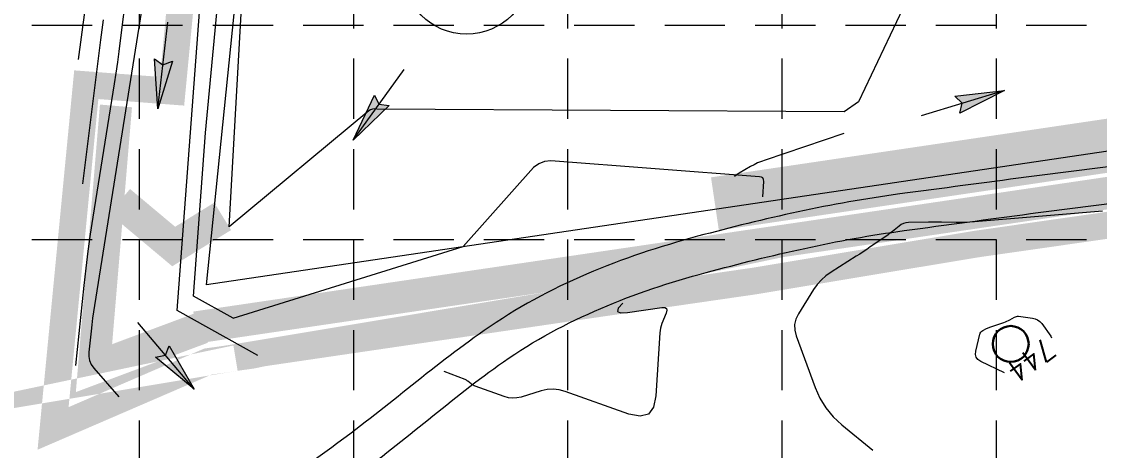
# Model space of a CAD drawing. Header units: feet. Extents: x 46644 to 49208, y 46045 to 47649.
# Drawn here: x 47223.9 to 47425.1, y 46487.5 to 46567.5 of the extents above; entities that cross this region are included whole.
import ezdxf
from ezdxf.enums import TextEntityAlignment as Align

# ---------------------------------------------------------------- set-up
doc = ezdxf.new("R2010")
doc.units = ezdxf.units.FT
doc.header["$MEASUREMENT"] = 0
doc.linetypes.add('DGN Style 3', pattern=[33.544038077373976, 23.96002719812427, -9.584010879249709])
doc.linetypes.add('HIDDEN', pattern=[0.375, 0.25, -0.125])
for name, color, linetype, lineweight in [('EC', 35, 'Continuous', 0), ('Level 11', 1, 'Continuous', 0), ('Level 15', 1, 'Continuous', 0), ('Level 29', 1, 'Continuous', 0), ('Level 4', 1, 'Continuous', 0), ('Level 45', 1, 'Continuous', 0), ('Level 52', 1, 'Continuous', 0), ('LIMITS OF DISTURBANCE', 1, 'HIDDEN', 0), ('PC', 35, 'Continuous', 0)]:
    doc.layers.add(name, color=color, linetype=linetype, lineweight=lineweight)
for name, color, linetype in [('GRID', 254, 'HIDDEN'), ('INLET PROTECTION', 5, 'Continuous'), ('SILT FENCE', 200, 'Continuous')]:
    doc.layers.add(name, color=color, linetype=linetype)
doc.styles.add('Style-STANDARD', font='STANDARD.shx')

msp = doc.modelspace()

# ---------------------------------------------------------------- hatches: boundary and pattern name
at = {"layer": 'Level 52', "linetype": 'Continuous', "lineweight": 0}
for points in [[(47248.70391795367, 46560.55013830213), (47250.25452660287, 46559.43852336613), (47252.03204682167, 46560.16101885981), (47249.28572513215, 46551.22368763761)], [(47399.04139076516, 46550.40232575535), (47399.44239722332, 46552.26760556529), (47398.07096360643, 46553.6095249746), (47407.36206622602, 46554.65527078975)], [(47289.77472144007, 46553.80748481881), (47290.59058425491, 46552.08282751482), (47292.49532285368, 46551.85142151446), (47285.7551365674, 46545.37160199352)], [(47248.88782809484, 46504.88342674096), (47250.75871507635, 46505.25740114022), (47251.44444900243, 46507.04942425648), (47256.09936506098, 46498.94079128383)]]:
    msp.add_hatch(color=7, dxfattribs=at).paths.add_polyline_path(points)

# ---------------------------------------------------------------- linework, layer by layer
at = {"layer": 'EC', "color": 35, "linetype": 'DGN Style 3', "lineweight": 0}
for p, q in [((47377.36482289994, 46546.61365661821), (47362.67684276713, 46541.68710826855)), ((47359.93608578103, 46540.45248677614), (47357.79857966689, 46539.22049210026)), ((47360.59813704743, 46540.81250653991), (47359.93608578103, 46540.45248677614)), ((47361.27561363392, 46541.13828337655), (47360.59813704743, 46540.81250653991)), ((47361.96851554049, 46541.42981728611), (47361.27561363392, 46541.13828337655)), ((47362.67684276713, 46541.68710826855), (47361.96851554049, 46541.42981728611)), ((47357.36335569956, 46538.93309397431), (47356.97375784646, 46538.59889731469)), ((47357.79857966689, 46539.22049210026), (47357.36335569956, 46538.93309397431)), ((47424.91482613032, 46532.0744830016), (47401.75440996867, 46530.14381738654)), ((47425.65395767788, 46532.12912567971), (47424.91482613032, 46532.0744830016)), ((47386.46001614534, 46528.37901151856), (47386.19196648709, 46528.16700263372)), ((47387.70158067404, 46529.38092860058), (47386.46001614534, 46528.37901151856)), ((47388.09517774705, 46529.65058558284), (47387.70158067404, 46529.38092860058)), ((47388.51582741789, 46529.84613790797), (47388.09517774705, 46529.65058558284)), ((47388.96352968657, 46529.96758557599), (47388.51582741789, 46529.84613790797)), ((47389.43828455309, 46530.01492858687), (47388.96352968657, 46529.96758557599)), ((47393.18802614728, 46530.09395559482), (47389.43828455309, 46530.01492858687)), ((47393.78408158743, 46530.10341481339), (47393.18802614728, 46530.09395559482)), ((47394.38013859701, 46530.10666838264), (47393.78408158743, 46530.10341481339)), ((47394.97619717603, 46530.10371630258), (47394.38013859701, 46530.10666838264)), ((47395.57225732446, 46530.0945585732), (47394.97619717603, 46530.10371630258)), ((47398.35387501246, 46530.03734265439), (47395.57225732446, 46530.0945585732)), ((47399.2050451613, 46530.03086101725), (47398.35387501246, 46530.03734265439)), ((47400.05552437028, 46530.04644626023), (47399.2050451613, 46530.03086101725)), ((47400.90531263941, 46530.08409838333), (47400.05552437028, 46530.04644626023)), ((47401.75440996867, 46530.14381738654), (47400.90531263941, 46530.08409838333)), ((47385.36381611574, 46527.56322757203), (47382.3086118072, 46525.47051139087)), ((47385.6438664723, 46527.75911066045), (47385.36381611574, 46527.56322757203)), ((47385.91991659607, 46527.96036901436), (47385.6438664723, 46527.75911066045)), ((47386.19196648709, 46528.16700263372), (47385.91991659607, 46527.96036901436)), ((47380.99077779587, 46524.58651471381), (47380.32551523803, 46524.15417763999)), ((47381.65180998559, 46525.02529263077), (47380.99077779587, 46524.58651471381)), ((47382.3086118072, 46525.47051139087), (47381.65180998559, 46525.02529263077)), ((47379.65602231207, 46523.72828140933), (47374.98461460729, 46520.78833622136)), ((47380.32551523803, 46524.15417763999), (47379.65602231207, 46523.72828140933)), ((47374.98461460729, 46520.78833622136), (47374.03044223157, 46520.11167799986)), ((47372.40315884616, 46518.47834175519), (47371.73004783649, 46517.52166373203)), ((47373.16995697786, 46519.34167984447), (47372.40315884616, 46518.47834175519)), ((47374.03044223157, 46520.11167799986), (47373.16995697786, 46519.34167984447)), ((47371.73004783649, 46517.52166373203), (47368.89686217703, 46512.98259477178)), ((47336.12720094462, 46515.00504039917), (47335.2448058234, 46514.05521905761)), ((47336.95202353735, 46513.2359055214), (47343.41691406754, 46514.15018963022)), ((47343.41691406754, 46514.15018963022), (47343.9428500327, 46514.15445900899)), ((47343.9428500327, 46514.15445900899), (47344.24973953501, 46513.98753007397)), ((47335.2448058234, 46514.05521905761), (47335.08814454843, 46513.44375613079)), ((47335.08814454843, 46513.44375613079), (47335.65721711976, 46513.17065161873)), ((47335.65721711976, 46513.17065161873), (47336.95202353735, 46513.2359055214)), ((47344.20637915108, 46513.14007726253), (47343.42000541199, 46511.19665651209)), ((47344.33758257447, 46513.64940282515), (47344.20637915108, 46513.14007726253)), ((47344.24973953501, 46513.98753007397), (47344.33758257447, 46513.64940282515)), ((47368.89686217703, 46512.98259477178), (47368.41500995654, 46511.99696841482)), ((47408.34994644083, 46511.87497187133), (47409.20646033128, 46512.37004910398)), ((47409.20646033128, 46512.37004910398), (47409.39334517433, 46512.4595413866)), ((47409.39334517433, 46512.4595413866), (47409.58692232188, 46512.51584227766)), ((47409.58692232188, 46512.51584227766), (47409.78719177392, 46512.53895177711)), ((47409.78719177392, 46512.53895177711), (47409.99415353045, 46512.52886988498)), ((47409.99415353045, 46512.52886988498), (47412.55801156691, 46512.2036441311)), ((47412.55801156691, 46512.2036441311), (47413.07936453998, 46512.08661656587)), ((47413.07936453998, 46512.08661656587), (47413.54462715782, 46511.87491633613)), ((47343.1534273421, 46510.34778692888), (47343.0729677423, 46509.91137090535)), ((47343.26910656533, 46510.77621546446), (47343.1534273421, 46510.34778692888)), ((47343.42000541199, 46511.19665651209), (47343.26910656533, 46510.77621546446)), ((47368.41500995654, 46511.99696841482), (47368.18367572052, 46510.9854046126)), ((47368.18367572052, 46510.9854046126), (47368.20285946901, 46509.94790336513)), ((47403.31130180012, 46509.8781447962), (47404.01671646596, 46510.23655578454)), ((47404.01671646596, 46510.23655578454), (47404.16906594743, 46510.31052627638)), ((47404.16906594743, 46510.31052627638), (47404.32379382075, 46510.3788330426)), ((47404.32379382075, 46510.3788330426), (47404.48090008592, 46510.44147608321)), ((47404.48090008592, 46510.44147608321), (47404.64038474295, 46510.49845539819)), ((47404.64038474295, 46510.49845539819), (47407.2515725202, 46511.37843159035)), ((47407.2515725202, 46511.37843159035), (47407.53546251319, 46511.48200227212)), ((47407.53546251319, 46511.48200227212), (47407.81315483095, 46511.59928254619)), ((47407.81315483095, 46511.59928254619), (47408.0846494735, 46511.7302724126)), ((47408.0846494735, 46511.7302724126), (47408.34994644083, 46511.87497187133)), ((47413.54462715782, 46511.87491633613), (47413.95379942046, 46511.56854344187)), ((47413.95379942046, 46511.56854344187), (47414.30688132787, 46511.16749788311)), ((47414.30688132787, 46511.16749788311), (47415.99262852049, 46508.84204218936)), ((47343.02772776593, 46509.46696739389), (47342.30051422722, 46497.66535278227)), ((47343.0729677423, 46509.91137090535), (47343.02772776593, 46509.46696739389)), ((47368.20285946901, 46509.94790336513), (47368.47256120198, 46508.88446467242)), ((47368.47256120198, 46508.88446467242), (47372.01672484082, 46499.22536750541)), ((47402.00190399752, 46506.0564644669), (47402.76475908775, 46509.18803786518)), ((47402.76475908775, 46509.18803786518), (47402.84191407561, 46509.40767141037)), ((47402.84191407561, 46509.40767141037), (47402.95872285697, 46509.59590041394)), ((47402.95872285697, 46509.59590041394), (47403.1151854318, 46509.75272487589)), ((47403.1151854318, 46509.75272487589), (47403.31130180012, 46509.8781447962)), ((47415.99262852049, 46508.84204218936), (47416.16117882597, 46508.52328281761)), ((47401.93673376675, 46505.43200298752), (47402.00190399752, 46506.0564644669)), ((47402.06816097028, 46504.90072143434), (47401.93673376675, 46505.43200298752)), ((47402.39618560812, 46504.46261980737), (47402.06816097028, 46504.90072143434)), ((47402.92080768023, 46504.11769810661), (47402.39618560812, 46504.46261980737)), ((47407.36495323572, 46501.98928998665), (47402.92080768023, 46504.11769810661)), ((47306.66443518874, 46500.734299688), (47302.74868835832, 46502.22548214314)), ((47306.81003721993, 46500.67169569198), (47306.66443518874, 46500.734299688)), ((47306.9487201763, 46500.5974140241), (47306.81003721993, 46500.67169569198)), ((47307.08048405791, 46500.5114546844), (47306.9487201763, 46500.5974140241)), ((47307.2053288647, 46500.41381767287), (47307.08048405791, 46500.5114546844)), ((47307.77179345522, 46499.93093038479), (47307.2053288647, 46500.41381767287)), ((47307.95034702867, 46499.79200133617), (47307.77179345522, 46499.93093038479)), ((47308.13919269363, 46499.67085946871), (47307.95034702867, 46499.79200133617)), ((47308.33833045007, 46499.5675047824), (47308.13919269363, 46499.67085946871)), ((47308.54776029802, 46499.48193727727), (47308.33833045007, 46499.5675047824)), ((47313.96745710724, 46497.54532938096), (47308.54776029802, 46499.48193727727)), ((47320.84419065335, 46498.62082061436), (47317.12882857864, 46497.47550534829)), ((47321.97953910893, 46498.87772741466), (47320.84419065335, 46498.62082061436)), ((47323.11087300136, 46498.94723438734), (47321.97953910893, 46498.87772741466)), ((47324.23819233063, 46498.8293415324), (47323.11087300136, 46498.94723438734)), ((47325.36149709677, 46498.52404884986), (47324.23819233063, 46498.8293415324)), ((47337.21466162423, 46494.30632344259), (47325.36149709677, 46498.52404884986)), ((47372.01672484082, 46499.22536750541), (47372.89542301644, 46497.24084054409)), ((47314.75344536397, 46497.33071284177), (47313.96745710724, 46497.54532938096)), ((47315.54233669477, 46497.2475366566), (47314.75344536397, 46497.33071284177)), ((47316.33413109968, 46497.29580082544), (47315.54233669477, 46497.2475366566)), ((47317.12882857864, 46497.47550534829), (47316.33413109968, 46497.29580082544)), ((47342.30051422722, 46497.66535278227), (47341.86577483509, 46495.55872538596)), ((47372.89542301644, 46497.24084054409), (47374.01259026951, 46495.42687273173)), ((47339.3228485336, 46493.87921071611), (47337.21466162423, 46494.30632344259)), ((47340.87321960388, 46494.29667803057), (47339.3228485336, 46493.87921071611)), ((47341.86577483509, 46495.55872538596), (47340.87321960388, 46494.29667803057)), ((47374.01259026951, 46495.42687273173), (47375.36822660003, 46493.78346406831)), ((47375.36822660003, 46493.78346406831), (47376.96233200802, 46492.31061455385)), ((47376.96233200802, 46492.31061455385), (47382.79130139128, 46487.58995026719))]:
    msp.add_line(p, q, dxfattribs=at)
at = {"layer": 'GRID', "color": 252, "linetype": 'HIDDEN', "lineweight": 0, "ltscale": 45}
for p, q in [((47245.80286426925, 47606.85321044723), (47245.80286426925, 46206.67654472881)), ((47285.80286426922, 47606.85321044723), (47285.80286426922, 46206.67654472881)), ((47325.80286426918, 47606.85321044723), (47325.80286426918, 46206.67654472881)), ((47365.80286426914, 47606.85321044723), (47365.80286426914, 46206.67654472881)), ((47405.80286426911, 47606.85321044723), (47405.80286426911, 46206.67654472881)), ((46685.80286426976, 46566.85321044818), (49165.80286426751, 46566.85321044818)), ((46685.80286426976, 46526.85321044821), (49165.80286426751, 46526.85321044821))]:
    msp.add_line(p, q, dxfattribs=at)
at = {"layer": 'INLET PROTECTION', "color": 7, "linetype": 'Continuous', "lineweight": 30}
msp.add_circle((47408.51759513659, 46507.37354026486), 3.354336703732339, dxfattribs=at)
at = {"layer": 'Level 11', "color": 7, "linetype": 'Continuous', "lineweight": 0}
msp.add_circle((47306.94609085583, 46577.19184342053), 12, dxfattribs=at)
msp.add_circle((47306.94609085583, 46577.19184342053), 12, dxfattribs=at)
at = {"layer": 'Level 15', "color": 7, "linetype": 'Continuous', "lineweight": 0}
for points, knots in [([(48035.83150001526, 46412.86489999084), (48035.77760001424, 46412.91169999288), (48035.72370001322, 46412.95849999491), (48035.66980001221, 46413.00529999695), (48019.02016667235, 46417.19423333676), (48002.37053332958, 46421.38316666098), (47985.72089999084, 46425.57210000916), (47974.90493414954, 46428.29332269818), (47966.45689218683, 46436.75001454078), (47957.20849998474, 46443.08080001221), (47955.41318461852, 46444.30974404797), (47953.58037421501, 46445.45166683803), (47951.944, 46446.885), (47951.69206778252, 46447.1056725079), (47951.4621925404, 46447.34515575446), (47951.2294000061, 46447.58449998474), (47950.72896464628, 46448.09901956057), (47950.20711798414, 46448.59171391427), (47949.7605999939, 46449.15410000916), (47949.21786770644, 46449.83766729734), (47948.7213781111, 46450.55225996315), (47948.20889999084, 46451.25629999695), (47947.37195619917, 46452.40608944566), (47946.61375516834, 46453.6064156731), (47945.73989999084, 46454.7365999939), (47944.66890359455, 46456.12175323885), (47943.2431898869, 46457.17578179963), (47941.8744000061, 46458.25919998779), (47938.4620798358, 46460.96010374825), (47934.93874806198, 46463.50488704631), (47931.54350001526, 46466.21229999695), (47928.17805041558, 46468.89595129591), (47925.00929820856, 46471.81555765126), (47921.6278000122, 46474.50010000916), (47921.02637139013, 46474.97756902362), (47920.37856826709, 46475.38088440744), (47919.71049998474, 46475.76780001221), (47918.74881898609, 46476.32476311765), (47917.77042406348, 46476.83432090621), (47916.71980001221, 46477.18310000916), (47916.00112704116, 46477.42168022618), (47915.27506087899, 46477.61886722701), (47914.54619998779, 46477.81389999084), (47914.08294900091, 46477.93785933811), (47913.61069466356, 46478.02184922877), (47913.14870000305, 46478.15489999084), (47912.3148710173, 46478.39503606052), (47911.50839211674, 46478.73810174597), (47910.76410000915, 46479.18170000305), (47910.59589689938, 46479.28194909286), (47910.42896645016, 46479.38342382262), (47910.26189999084, 46479.48510000916), (47902.70071488861, 46484.08681641642), (47895.24667528935, 46488.83369844436), (47887.632, 46493.379), (47875.4284734812, 46500.66344824794), (47861.65810673827, 46504.83853154992), (47848.211, 46509.414), (47844.12227659266, 46510.80521562099), (47839.90393322666, 46511.78052441768), (47835.82980001221, 46513.1755999939), (47832.20520233734, 46514.41674441007), (47828.81614567972, 46516.17905605742), (47825.1654000061, 46517.51170000305), (47819.39800470472, 46519.61699166607), (47813.47027057497, 46521.22196138997), (47807.4954000061, 46521.8165999939), (47798.63125491436, 46522.69878862068), (47789.45439628934, 46521.1554080291), (47780.61589999084, 46519.47310000916), (47767.5307854165, 46516.98249612736), (47755.42951256363, 46509.82625066681), (47742.1945999939, 46508.545), (47728.75188485159, 46507.2436322993), (47715.09784034884, 46507.76260794152), (47701.62289999084, 46508.78189999084), (47692.76375744518, 46509.4520368019), (47683.92703491084, 46510.23347394689), (47675.12019998779, 46511.804), (47661.34474669331, 46514.2605815621), (47647.79446259472, 46517.47601608704), (47634.89649998474, 46522.89049998474), (47632.33141363625, 46523.96730716353), (47629.8883019131, 46525.23829472503), (47627.354, 46526.3494000061), (47612.44410901521, 46532.88629228705), (47597.72375111288, 46539.15918647814), (47582.2564000061, 46545.04129999695), (47569.02551275746, 46550.07290367711), (47555.16302915333, 46553.25991626117), (47541.29849998474, 46553.18229999695), (47532.79223895449, 46553.13468033417), (47524.21267611488, 46552.48876936705), (47515.73929999695, 46551.41319998779), (47501.86647818562, 46549.65225108897), (47488.02398037889, 46547.67677448539), (47474.141, 46546.0214000061), (47461.12237941523, 46544.46908979003), (47448.09455635305, 46542.98648574707), (47435.07410000916, 46541.4394000061), (47419.29320815699, 46539.56432035301), (47403.54714007585, 46537.44750347151), (47387.79019998779, 46535.3535999939), (47375.05115121743, 46533.66073714282), (47362.56022069016, 46530.78926891267), (47350.06529999695, 46527.45429999695), (47335.9419396111, 46523.68469080704), (47322.22538799156, 46518.26371147395), (47310.20919998779, 46509.86129999695), (47300.32905147036, 46502.95253048774), (47291.46098730902, 46495.04611877103), (47281.76629999695, 46488.08510000916), (47272.4803012768, 46481.41752949008), (47263.33779271518, 46474.53758124422), (47253.68329999695, 46468.37119998779), (47243.97625117675, 46462.17125084007), (47234.04366196876, 46456.38203481029), (47223.92024080419, 46450.926843291)], [0, 0, 0, 0, 0.5, 0.5, 0.5, 0.5294987521372903, 0.5294987521372903, 0.5294987521372903, 0.5486617864808434, 0.5486617864808434, 0.5486617864808434, 0.5523817509101923, 0.5523817509101923, 0.5523817509101923, 0.5529544676390611, 0.5529544676390611, 0.5529544676390611, 0.5541856398635194, 0.5541856398635194, 0.5541856398635194, 0.555682101220582, 0.555682101220582, 0.555682101220582, 0.5581260183220912, 0.5581260183220912, 0.5581260183220912, 0.5611212816974873, 0.5611212816974873, 0.5611212816974873, 0.5685883135440433, 0.5685883135440433, 0.5685883135440433, 0.5759898108700079, 0.5759898108700079, 0.5759898108700079, 0.5773062310126661, 0.5773062310126661, 0.5773062310126661, 0.5792012113176626, 0.5792012113176626, 0.5792012113176626, 0.5804974610315389, 0.5804974610315389, 0.5804974610315389, 0.5813213342375984, 0.5813213342375984, 0.5813213342375984, 0.5828082980891485, 0.5828082980891485, 0.5828082980891485, 0.5831443381215696, 0.5831443381215696, 0.5831443381215696, 0.5983530215240592, 0.5983530215240592, 0.5983530215240592, 0.6227269526722237, 0.6227269526722237, 0.6227269526722237, 0.630138083166986, 0.630138083166986, 0.630138083166986, 0.6367314773800449, 0.6367314773800449, 0.6367314773800449, 0.6471476263545508, 0.6471476263545508, 0.6471476263545508, 0.6626007235794766, 0.6626007235794766, 0.6626007235794766, 0.6854785458795054, 0.6854785458795054, 0.6854785458795054, 0.7087155749596216, 0.7087155749596216, 0.7087155749596216, 0.7239928338928153, 0.7239928338928153, 0.7239928338928153, 0.7478891790316473, 0.7478891790316473, 0.7478891790316473, 0.7526415721458046, 0.7526415721458046, 0.7526415721458046, 0.7806010125276562, 0.7806010125276562, 0.7806010125276562, 0.8045177259114552, 0.8045177259114552, 0.8045177259114552, 0.8191912719478501, 0.8191912719478501, 0.8191912719478501, 0.8432151659270642, 0.8432151659270642, 0.8432151659270642, 0.8657433228608234, 0.8657433228608234, 0.8657433228608234, 0.8930476199461814, 0.8930476199461814, 0.8930476199461814, 0.9151223863834906, 0.9151223863834906, 0.9151223863834906, 0.9400741159288328, 0.9400741159288328, 0.9400741159288328, 0.9605903390103498, 0.9605903390103498, 0.9605903390103498, 0.9802416815595756, 0.9802416815595756, 0.9802416815595756, 1, 1, 1, 1]), ([(47223.92025227327, 46443.12783665547), (47224.48940647495, 46443.42976793057), (47225.0582870682, 46443.73219475323), (47225.62719998779, 46444.0345999939), (47236.45036586717, 46449.78764579394), (47247.05038195711, 46455.9343668083), (47257.41789999084, 46462.51319998779), (47267.24160851116, 46468.7469523043), (47276.51884219771, 46475.74328272114), (47285.94189999084, 46482.52229999695), (47295.46229282414, 46489.37134081855), (47304.08906793049, 46497.24224602102), (47313.81110000916, 46504.02810000916), (47325.22993110427, 46511.99829799861), (47338.24572297061, 46517.11286967439), (47351.6448000122, 46520.7045999939), (47363.90073138122, 46523.98990092584), (47376.14914523146, 46526.83388614642), (47388.64610000916, 46528.5244000061), (47404.34556314976, 46530.64813018684), (47420.03131438132, 46532.79479448745), (47435.76249998474, 46534.628), (47448.7418504432, 46536.14052533723), (47461.73344869514, 46537.54249589056), (47474.7095999939, 46539.06670000305), (47488.57493424898, 46540.69534928481), (47502.39249411622, 46542.70383034611), (47516.24619998779, 46544.46029999695), (47524.46023256062, 46545.50173245256), (47532.76778145878, 46546.18859241926), (47541.01110000916, 46546.31589999084), (47554.16829969727, 46546.51909620738), (47567.51165980735, 46543.61375049338), (47579.90429999695, 46538.66710000916), (47595.03599262373, 46532.62712842004), (47609.78648926587, 46526.49794871211), (47624.61810000916, 46520.14280001221), (47634.82571765464, 46515.76897109157), (47645.02496931331, 46511.3889272489), (47655.21829999694, 46506.98310000916), (47655.44965289997, 46506.88310316282), (47655.67912748906, 46506.7790039123), (47655.90629999695, 46506.66970000305), (47656.56925301876, 46506.35072057368), (47657.11959915955, 46505.83842627955), (47657.7624000061, 46505.477), (47658.33122302318, 46505.15716907898), (47658.91051100707, 46504.86968957049), (47659.523, 46504.63319998779), (47660.58689030742, 46504.22241876928), (47661.66354300002, 46503.88521156556), (47662.7784000061, 46503.683), (47667.8142194617, 46502.76960847944), (47672.84938801831, 46501.9684140341), (47677.9254000061, 46501.39880001221), (47681.5571331063, 46500.99125840226), (47685.18534300583, 46500.61733792105), (47688.82519998779, 46500.254), (47689.38292716764, 46500.19832653947), (47689.94130600643, 46500.14623084872), (47690.49919998779, 46500.1201999878), (47691.2213805842, 46500.08650365248), (47691.94284925824, 46500.20698619651), (47692.66280001221, 46500.33119998779), (47694.04227071557, 46500.56920138592), (47695.368050158, 46500.97572075044), (47696.74019998779, 46501.18219998779), (47698.05181395286, 46501.37956987068), (47699.37743908888, 46501.49881057474), (47700.68989999084, 46501.6844000061), (47700.95214110609, 46501.72148239034), (47701.21200405735, 46501.78059959428), (47701.47389999084, 46501.8194000061), (47715.28073586709, 46503.86491064384), (47729.59266794282, 46499.96124693963), (47743.41370000305, 46501.79380001221), (47756.6131730437, 46503.54393956558), (47768.8188263043, 46510.21632302447), (47781.944, 46512.73519998779), (47790.0586783746, 46514.29250329642), (47798.46735555134, 46515.68804203618), (47806.60810000916, 46514.94970000305), (47811.94774449719, 46514.46540965493), (47817.25503314372, 46513.07201761914), (47822.40729999695, 46511.18019998779), (47826.11701719803, 46509.81806005827), (47829.55164257587, 46508.02143818535), (47833.23180001221, 46506.75270000305), (47837.65916802578, 46505.22636018117), (47842.21108741472, 46504.05487200066), (47846.65910000916, 46502.55049998474), (47859.40968344231, 46498.23809742375), (47872.17805689859, 46494.04004235004), (47884.08729999695, 46487.5255999939), (47895.96887738735, 46481.02629098068), (47906.61910851939, 46472.96952386139), (47917.43180001221, 46465.00419998779), (47929.47968348095, 46456.12895427458), (47940.93002884891, 46446.60090622008), (47952.9844000061, 46437.689), (47962.39602554309, 46430.73089965033), (47971.48438282629, 46422.24726490226), (47982.7774000061, 46419.31170000305), (47999.48489999474, 46414.96866662772), (48016.1923999928, 46410.62563331828), (48032.89989999084, 46406.2825999939), (48032.95543332214, 46406.28989999085), (48033.01096665344, 46406.29719998779), (48033.06649998474, 46406.30449998474)], [0, 0, 0, 0, 0.001109518436311762, 0.001109518436311762, 0.001109518436311762, 0.02221732187822071, 0.02221732187822071, 0.02221732187822071, 0.04221795345108992, 0.04221795345108992, 0.04221795345108992, 0.06242518062384548, 0.06242518062384548, 0.06242518062384548, 0.08615920167205195, 0.08615920167205195, 0.08615920167205195, 0.1078683486658699, 0.1078683486658699, 0.1078683486658699, 0.1351407489510831, 0.1351407489510831, 0.1351407489510831, 0.1576424249257219, 0.1576424249257219, 0.1576424249257219, 0.1816860147008957, 0.1816860147008957, 0.1816860147008957, 0.1959417547470436, 0.1959417547470436, 0.1959417547470436, 0.2186954087933729, 0.2186954087933729, 0.2186954087933729, 0.2464781325631047, 0.2464781325631047, 0.2464781325631047, 0.2655991455333133, 0.2655991455333133, 0.2655991455333133, 0.2660331255538341, 0.2660331255538341, 0.2660331255538341, 0.2672996008359479, 0.2672996008359479, 0.2672996008359479, 0.2684203216546926, 0.2684203216546926, 0.2684203216546926, 0.2703670080934235, 0.2703670080934235, 0.2703670080934235, 0.2791602088256603, 0.2791602088256603, 0.2791602088256603, 0.2854514780804958, 0.2854514780804958, 0.2854514780804958, 0.2864154752585658, 0.2864154752585658, 0.2864154752585658, 0.2876633468618902, 0.2876633468618902, 0.2876633468618902, 0.2900543469529969, 0.2900543469529969, 0.2900543469529969, 0.2923398620198503, 0.2923398620198503, 0.2923398620198503, 0.2927965278292137, 0.2927965278292137, 0.2927965278292137, 0.3168713952631185, 0.3168713952631185, 0.3168713952631185, 0.3398635685151858, 0.3398635685151858, 0.3398635685151858, 0.3540785492384454, 0.3540785492384454, 0.3540785492384454, 0.3634023824406508, 0.3634023824406508, 0.3634023824406508, 0.3701156962878425, 0.3701156962878425, 0.3701156962878425, 0.3781920657112285, 0.3781920657112285, 0.3781920657112285, 0.4013436238472401, 0.4013436238472401, 0.4013436238472401, 0.4244413998712465, 0.4244413998712465, 0.4244413998712465, 0.4501777592327732, 0.4501777592327732, 0.4501777592327732, 0.4702717959798767, 0.4702717959798767, 0.4702717959798767, 0.5, 0.5, 0.5, 1, 1, 1, 1])]:
    msp.add_open_spline(points, degree=3, knots=knots, dxfattribs=at)
at = {"layer": 'Level 29', "color": 34, "linetype": 'Continuous', "lineweight": 0, "const_width": 10, "flags": 128}
msp.add_lwpolyline([(47727.39696273779, 46626.51132520446), (47732.84590815793, 46589.72378112929), (47353.30319938538, 46533.50829956224)], dxfattribs=at)
msp.add_lwpolyline([(47727.39696273779, 46626.51132520446), (47732.84590815793, 46589.72378112929), (47353.30319938538, 46533.50829956224)], dxfattribs=at)
at = {"layer": 'Level 4', "color": 7, "linetype": 'Continuous', "lineweight": 0}
for p, q in [((47258.36, 46518.435), (47339.932, 47312.798)), ((47733.98163110093, 46588.88109347261), (47258.36, 46518.435))]:
    msp.add_line(p, q, dxfattribs=at)
at = {"layer": 'Level 45', "color": 7, "linetype": 'Continuous', "lineweight": 0}
for p, q in [((47249.28572513214, 46551.2236876376), (47251.19338200848, 46567.38553288463)), ((47285.75513656739, 46545.37160199352), (47295.26981637563, 46558.57445262105)), ((47407.36206622604, 46554.65527078974), (47391.78027733931, 46549.95928829016)), ((47256.09936506098, 46498.94079128381), (47245.59330435304, 46511.36927007035))]:
    msp.add_line(p, q, dxfattribs=at)
at = {"layer": 'Level 52', "color": 7, "linetype": 'Continuous', "lineweight": 0, "flags": 128}
for points in [[(47248.70391795367, 46560.55013830213), (47250.25452660287, 46559.43852336613), (47252.03204682167, 46560.16101885981), (47249.28572513215, 46551.22368763761)], [(47399.04139076516, 46550.40232575535), (47399.44239722332, 46552.26760556529), (47398.07096360643, 46553.6095249746), (47407.36206622602, 46554.65527078975)], [(47289.77472144007, 46553.80748481881), (47290.59058425491, 46552.08282751482), (47292.49532285368, 46551.85142151446), (47285.7551365674, 46545.37160199352)], [(47248.88782809484, 46504.88342674096), (47250.75871507635, 46505.25740114022), (47251.44444900243, 46507.04942425648), (47256.09936506098, 46498.94079128383)]]:
    msp.add_lwpolyline(points, close=True, dxfattribs=at)
at = {"layer": 'LIMITS OF DISTURBANCE', "color": 1, "linetype": 'HIDDEN', "lineweight": 0, "ltscale": 100, "const_width": 5}
msp.add_lwpolyline([(47302.25984346728, 47079.06255789445), (47251.96411966768, 46554.5230096488), (47235.94423537375, 46555.7391852901), (47229.74629245888, 46491.61270155261), (47258.66189125487, 46504.09144207509), (47261.75617488308, 46504.51806816804), (47263.78346922562, 46504.83803730625), (47266.8777627687, 46505.26466935929), (47268.9050569544, 46505.69129388314), (47263.78346922562, 46504.83803730625), (47268.9050569544, 46505.69129388314), (47332.12219718138, 46514.98019778852), (47360.54201268544, 46519.09793209981), (47401.96885063158, 46525.98848074303), (47518.9302222585, 46542.75317105734), (47543.38181189181, 46546.31912537665), (47601.60255211343, 46555.02271105775), (47728.67967054122, 46572.70529540523), (47759.36237022378, 46376.71311723137), (47724.95205812791, 46365.38259166009), (47739.2136930773, 46270.55636355153), (47774.34259356088, 46267.65301129106)], dxfattribs=at)
at = {"layer": 'PC', "color": 35, "linetype": 'Continuous', "lineweight": 0}
msp.add_line((47263.37160758598, 46512.15540310692), (47306.32229356922, 46525.54276465199), dxfattribs=at)
at = {"layer": 'PC', "color": 35, "linetype": 'Continuous', "lineweight": 0, "flags": 128}
for points in [[(47395.45835298205, 46584.9722665827), (47380.08922002189, 46552.53622390241), (47377.40910813731, 46550.6789228201), (47290.15580499999, 46551.19628), (47289.74984924188, 46551.24769151086), (47289.36578696751, 46551.20620604347), (47289.00361817689, 46551.07182359779), (47288.66334287003, 46550.84454417386), (47262.63120032529, 46529.20741697255), (47262.63056732072, 46529.20689083836), (47262.62993431616, 46529.20636470416), (47262.62930131159, 46529.20583856996), (47262.62866830703, 46529.20531243577), (47262.62660049211, 46529.20359373074), (47262.62621681005, 46529.20334338275), (47262.62595197028, 46529.20332892665), (47262.62580597278, 46529.20355036247), (47262.62577881756, 46529.20400769017), (47265.91329844664, 46587.81765563199)], [(47263.37539450786, 46512.16069378038), (47263.37395168569, 46512.15631924523), (47263.37357329733, 46512.15555893628), (47263.37305648458, 46512.15515281026), (47263.37240124748, 46512.15510086712), (47263.37160758598, 46512.15540310691), (47255.94841501824, 46516.27902878077), (47255.94765011442, 46516.27957868918), (47255.94710375456, 46516.28025719519), (47255.94677593865, 46516.2810642988), (47255.94666666667, 46516.282), (47255.94666666667, 46516.28526666667), (47255.9466732021, 46516.28596642226), (47255.94669280838, 46516.28666568904), (47255.94672548553, 46516.28736446699), (47255.94677123351, 46516.28806275612), (47258.23103693209, 46546.78567629022), (47258.23108371004, 46546.78616997633), (47258.23114986486, 46546.78666065822), (47258.23123539655, 46546.78714833588), (47258.23134030512, 46546.78763300932), (47258.23171465534, 46546.789211369), (47258.23178890403, 46546.78955057186), (47258.23185121428, 46546.78989174058), (47258.23190158611, 46546.79023487517), (47258.23194001949, 46546.79057997563), (47261.81913288004, 46585.03175269146)], [(47248.00732355046, 46580.6083783047), (47237.46359481612, 46514.55016181804), (47237.28142773311, 46513.35708982073), (47237.11544437711, 46512.16188180067), (47236.96564474812, 46510.96453775786), (47236.83202884615, 46509.76505769231), (47236.42198365384, 46505.84326730769), (47236.41432146633, 46505.02815617059), (47236.56706855761, 46504.26359006701), (47236.88022492771, 46503.54956899692), (47237.35379057661, 46502.88609296035), (47242.0078750478, 46497.52240127479)], [(47236.90521992557, 46579.06108932008), (47234.43, 46560.45)], [(47267.94592886313, 46505.2510661477), (47252.93065563183, 46513.59213579279), (47252.93036879291, 46513.59234200845), (47252.93016390796, 46513.5925964482), (47252.93004097699, 46513.59289911205), (47252.93, 46513.59325000001), (47252.93, 46513.59447500001), (47252.93000245078, 46513.59473740835), (47252.93000980314, 46513.59499963339), (47252.93002205707, 46513.59526167513), (47252.93003921257, 46513.59552353356), (47257.85156077992, 46579.30358142457)], [(47243.46526462936, 46573.37348479397), (47242.29607938881, 46563.95954543819), (47242.03680709998, 46561.94351153674), (47241.76006962229, 46559.92995527059), (47241.46586695576, 46557.91887663971), (47241.15419910038, 46555.91027564412), (47237.186252843, 46531.05043151477), (47236.70047395495, 46527.8689061886), (47236.25785167229, 46524.68168480176), (47235.85838599499, 46521.48876735428), (47235.50207692307, 46518.29015384615), (47233.94, 46503.35)], [(47239.07139331095, 46567.84229686299), (47238.83394629043, 46565.97989234305), (47238.60052925871, 46564.11696958794), (47235.25999999999, 46537.22)], [(47362.25367865161, 46534.83398951749), (47362.41736167306, 46537.70066098795), (47362.38488687219, 46538.07954870493), (47362.23815747598, 46538.35270617716), (47361.97717348443, 46538.52013340464), (47361.60193489754, 46538.58183038735), (47322.66954772562, 46541.5230745326), (47321.51736090253, 46541.39861813039), (47320.43085453069, 46540.99547079339), (47319.41002861012, 46540.31363252158), (47306.32229356922, 46525.542764652)]]:
    msp.add_lwpolyline(points, dxfattribs=at)
at = {"layer": 'SILT FENCE', "linetype": 'Continuous', "lineweight": 0, "const_width": 6}
for points in [[(47735.15458578658, 46580.98398843338), (47256.37017715843, 46510.45277238079)], [(47257.59755961976, 46510.41164376853), (47237.38514299809, 46502.86186699758), (47241.48698438226, 46551.78653710141)], [(47261.40293803174, 46531.17625795474), (47252.26504902662, 46525.55525239085), (47242.18992573311, 46533.98672278325)]]:
    msp.add_lwpolyline(points, dxfattribs=at)

# ---------------------------------------------------------------- texts
at = {"layer": 'EC', "color": 35, "linetype": 'DGN Style 3', "lineweight": 0, "style": 'Style-STANDARD'}
msp.add_text('744', height=4, rotation=216.6056217341275, dxfattribs=at).set_placement((47412.34925684855, 46504.36774524958), align=Align.MIDDLE_CENTER)

doc.saveas('drawing.dxf')
